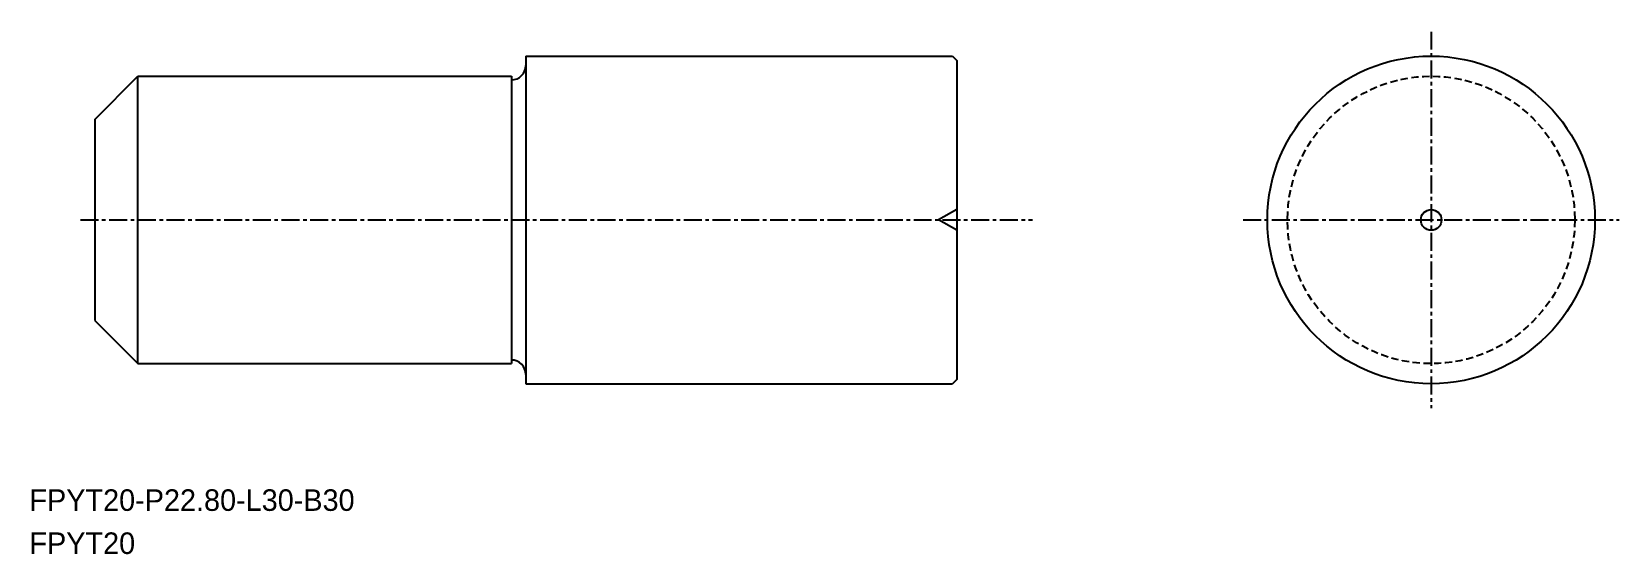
# Model space of a CAD drawing. Extents: x -1626 to -1516, y -702 to -666.
import ezdxf

# ---------------------------------------------------------------- set-up
doc = ezdxf.new("R2010")
doc.units = 0
doc.header["$MEASUREMENT"] = 0
doc.linetypes.add('CENTER', pattern=[2, 1.25, -0.25, 0.25, -0.25])
doc.linetypes.add('DASHED', pattern=[0.75, 0.5, -0.25])
doc.layers.get('0').update_dxf_attribs({"linetype": 'CONTINUOUS'})
doc.layers.add('CENTER', color=1, linetype='CENTER')

msp = doc.modelspace()

# ---------------------------------------------------------------- linework, layer by layer
at = {"color": 7, "linetype": 'Continuous'}
for p, q in [((-1591.64, -667.3), (-1561.94, -667.3)), ((-1591.64, -667.3), (-1591.64, -667.95)), ((-1621.64, -671.7), (-1618.64, -668.7)), ((-1618.64, -668.7), (-1592.64, -668.7)), ((-1618.64, -688.7), (-1618.64, -668.7)), ((-1592.64, -668.7), (-1592.64, -688.7)), ((-1592.64, -668.95), (-1592.64, -668.95)), ((-1621.64, -671.7), (-1621.64, -685.7)), ((-1621.64, -685.7), (-1618.64, -688.7)), ((-1618.64, -688.7), (-1592.64, -688.7)), ((-1591.64, -690.1), (-1561.94, -690.1))]:
    msp.add_line(p, q, dxfattribs=at)
msp.add_line((-1591.64, -667.3), (-1591.64, -690.1))
at = {"linetype": 'Continuous'}
for p, q in [((-1561.94, -667.3), (-1561.64, -667.6)), ((-1561.64, -667.6), (-1561.64, -689.8)), ((-1561.64, -689.8), (-1561.94, -690.1))]:
    msp.add_line(p, q, dxfattribs=at)
at = {"color": 3}
for p in [(-1561.64, -677.98), (-1561.64, -679.42)]:
    msp.add_line(p, (-1562.91, -678.7), dxfattribs=at)
at = {"linetype": 'Continuous'}
msp.add_circle((-1528.62, -678.7), 11.4, dxfattribs=at)
at = {"color": 3, "linetype": 'DASHED'}
msp.add_circle((-1528.62, -678.7), 10, dxfattribs=at)
msp.add_circle((-1528.62, -678.7), 0.72)
at = {"color": 7, "linetype": 'Continuous'}
for centre, start, end in [((-1592.64, -667.95), 270, 360), ((-1592.64, -689.45), 0, 90)]:
    msp.add_arc(centre, 1, start, end, dxfattribs=at)
at = {"layer": 'CENTER', "color": 1, "linetype": 'CENTER'}
for p, q in [((-1528.62, -665.6), (-1528.62, -691.79)), ((-1622.64, -678.7), (-1556.38, -678.7)), ((-1541.71, -678.7), (-1515.53, -678.7))]:
    msp.add_line(p, q, dxfattribs=at)

# ---------------------------------------------------------------- texts
for s, p in [('FPYT20-P22.80-L30-B30', (-1626.19, -698.95)), ('FPYT20', (-1626.19, -701.95))]:
    msp.add_text(s, height=1.5).set_placement(p)

doc.saveas('drawing.dxf')
